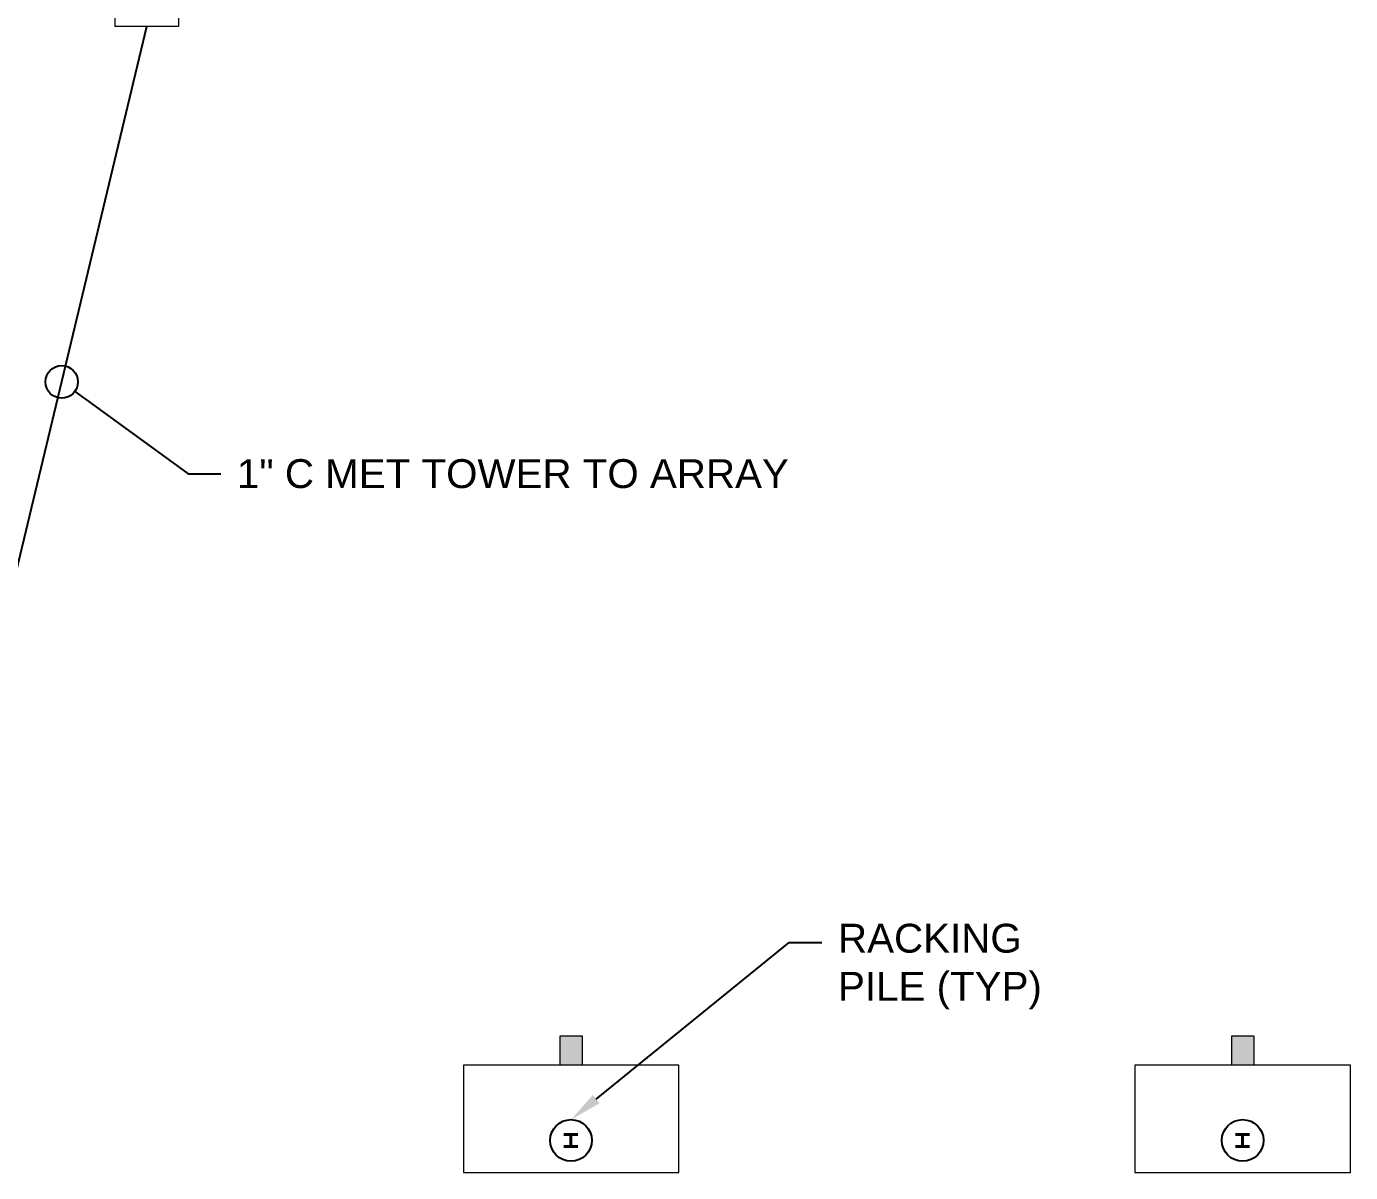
# Model space of a CAD drawing. Header units: feet. Extents: x -17 to 646, y -41 to 598.
# Drawn here: x 4.666 to 9.253, y 11.746 to 15.718 of the extents above; entities that cross this region are included whole.
import ezdxf
from ezdxf import colors
from ezdxf.entities.mleader import LeaderData, LeaderLine
from ezdxf.math import Vec2, Vec3

# ---------------------------------------------------------------- set-up
doc = ezdxf.new("R2010")
doc.units = ezdxf.units.FT
doc.header["$MEASUREMENT"] = 0
doc.layers.add('E-CABL-CAT6', color=120, linetype='CAT6_CABLE')
doc.layers.add('G-ANNO-TEXT', color=1, linetype='Continuous')
doc.layers.add('E-MODULE', color=253, linetype='Continuous', lineweight=0)
doc.layers.add('E-TRACER-EQMPT', color=252, linetype='Continuous', lineweight=0)
doc.styles.add('NEI-A', font='arial.ttf')
doc.styles.get("Standard").update_dxf_attribs({"font": 'arial.ttf'})
doc.linetypes.add('CAT6_CABLE', pattern='A,1,-0.12,["CAT6",Standard,S=0.1,R=0,X=-0.08,Y=-0.05],-0.3', length=1.42)

# ---------------------------------------------------------------- blocks, each defined once
blk = doc.blocks.new('_DotBlank')
at = {"color": 0, "linetype": 'ByBlock', "lineweight": -2}
blk.add_line((-0.5, 0), (-1, 0), dxfattribs=at)
blk.add_circle((0, 0), 0.5, dxfattribs=at)

msp = doc.modelspace()

# ---------------------------------------------------------------- hatches: boundary and pattern name
at = {"layer": 'E-TRACER-EQMPT'}
h = msp.add_hatch(color=256, dxfattribs=at)
h.dxf.hatch_style = 1
h.paths.add_polyline_path([(6.59117, 12.2198), (6.51533, 12.2198), (6.51533, 12.11812), (6.59117, 12.11812)])
h = msp.add_hatch(color=256, dxfattribs=at)
h.dxf.hatch_style = 1
h.paths.add_polyline_path([(8.91802, 12.2198), (8.84218, 12.2198), (8.84218, 12.11812), (8.91802, 12.11812)])

# ---------------------------------------------------------------- linework, layer by layer
at = {"layer": 'E-MODULE'}
for points in [[(6.92661, 12.11812), (6.17988, 12.11812), (6.17988, 11.74643), (6.92661, 11.74643), (6.92661, 12.11812)], [(9.25346, 12.11812), (8.50674, 12.11812), (8.50674, 11.74643), (9.25346, 11.74643), (9.25346, 12.11812)]]:
    msp.add_lwpolyline(points, dxfattribs=at)
at = {"layer": 'E-TRACER-EQMPT'}
for points in [[(4.97312, 15.9376), (5.19314, 15.9376), (5.19314, 15.71758), (4.97312, 15.71758)], [(6.51533, 12.2198), (6.59117, 12.2198), (6.59117, 12.11812), (6.51533, 12.11812)], [(8.84218, 12.2198), (8.91802, 12.2198), (8.91802, 12.11812), (8.84218, 12.11812)]]:
    msp.add_lwpolyline(points, close=True, dxfattribs=at)
at = {"layer": 'E-TRACER-EQMPT', "lineweight": 25}
for centre in [(6.55283, 11.85769), (8.87968, 11.85769)]:
    msp.add_circle(centre, 0.07209, dxfattribs=at)
at = {"layer": 'E-TRACER-EQMPT', "transparency": 33554559}
for points in [[(6.52741, 11.8831), (6.52741, 11.8731), (6.57742, 11.8831)], [(6.52741, 11.8731), (6.57742, 11.8831), (6.57742, 11.8731)], [(8.85427, 11.8831), (8.85427, 11.8731), (8.90427, 11.8831)], [(8.85427, 11.8731), (8.90427, 11.8831), (8.90427, 11.8731)], [(6.52741, 11.84143), (6.52741, 11.83143), (6.57742, 11.84143)], [(6.52741, 11.83143), (6.57742, 11.84143), (6.57742, 11.83143)], [(6.55742, 11.8781), (6.54741, 11.8781), (6.55742, 11.83643)], [(6.54741, 11.8781), (6.55742, 11.83643), (6.54741, 11.83643)], [(8.85427, 11.84143), (8.85427, 11.83143), (8.90427, 11.84143)], [(8.85427, 11.83143), (8.90427, 11.84143), (8.90427, 11.83143)], [(8.88427, 11.8781), (8.87427, 11.8781), (8.88427, 11.83643)], [(8.87427, 11.8781), (8.88427, 11.83643), (8.87427, 11.83643)]]:
    msp.add_solid(points, dxfattribs=at)

# ---------------------------------------------------------------- leaders
at = {"layer": 'G-ANNO-TEXT'}
ml = msp.add_multileader_mtext('Standard', dxfattribs=at)
ml.set_content('1" C MET TOWER TO ARRAY', color=256, style='NEI-A')
ml.set_leader_properties()
ml.set_arrow_properties(name='DOTBLANK')
ml.build(insert=Vec2(0, 0))
ml.multileader.update_dxf_attribs({"dogleg_length": 0.125, "arrow_head_size": 0.1125})
ctx = ml.context
ctx.base_point, ctx.char_height, ctx.arrow_head_size, ctx.landing_gap_size, ctx.plane_origin = Vec3(5.33928, 14.16751), 0.1, 0.1125, 0.05625, Vec3(6.8926, 15.99606)
notes = []
notes.append((ctx, [(0, (1, 1, 0), (5.22678, 14.16751), (1, 0), 0.1125, [(0, [(4.78852, 14.48623)], 0, [])])]))
ctx.mtext.insert, ctx.mtext.width, ctx.mtext.flow_direction = Vec3(5.39553, 14.21836), 1.9122551, 5
ctx.mtext.has_bg_fill, ctx.mtext.bg_color, ctx.mtext.bg_scale_factor, ctx.mtext.bg_transparency, ctx.mtext.use_window_bg_color = 1, -1073741824, 1.5, 0, 1
for ctx, leaders in notes:
    for number, flags, end, landing, length, lines in leaders:
        leader = LeaderData()
        leader.index, (leader.has_last_leader_line, leader.has_dogleg_vector, leader.attachment_direction) = number, flags
        leader.last_leader_point, leader.dogleg_vector, leader.dogleg_length = Vec3(end), Vec3(landing), length
        for number, points, colour, breaks in lines:
            line = LeaderLine()
            line.index, line.vertices, line.color, line.breaks = number, Vec3.list(points), colors.encode_raw_color(colour), breaks
            leader.lines.append(line)
        ctx.leaders.append(leader)

# ---------------------------------------------------------------- next in the draw order: linework, layer by layer
at = {"layer": 'E-CABL-CAT6'}
msp.add_lwpolyline([(4.24517, 12.2198), (5.08313, 15.71758)], dxfattribs=at)

# ---------------------------------------------------------------- next in the draw order: leaders
at = {"layer": 'G-ANNO-TEXT'}
ml = msp.add_multileader_mtext('Standard', dxfattribs=at)
ml.set_content('RACKING PILE (TYP)', color=256, style='NEI-A')
ml.set_leader_properties()
ml.build(insert=Vec2(0, 0))
ml.multileader.update_dxf_attribs({"dogleg_length": 0.125, "arrow_head_size": 0.1125})
ctx = ml.context
ctx.base_point, ctx.char_height, ctx.arrow_head_size, ctx.landing_gap_size, ctx.plane_origin = Vec3(7.42164, 12.54374), 0.1, 0.1125, 0.05625, Vec3(7.79698, 13.99889)
notes = []
notes.append((ctx, [(0, (1, 1, 0), (7.30914, 12.54374), (1, 0), 0.1125, [(0, [(6.55283, 11.92978)], 0, [])])]))
ctx.mtext.insert, ctx.mtext.width, ctx.mtext.flow_direction = Vec3(7.47789, 12.60844), 0.9716685, 5
ctx.mtext.has_bg_fill, ctx.mtext.bg_color, ctx.mtext.bg_scale_factor, ctx.mtext.bg_transparency, ctx.mtext.use_window_bg_color = 1, -1073741824, 1.5, 0, 1
for ctx, leaders in notes:
    for number, flags, end, landing, length, lines in leaders:
        leader = LeaderData()
        leader.index, (leader.has_last_leader_line, leader.has_dogleg_vector, leader.attachment_direction) = number, flags
        leader.last_leader_point, leader.dogleg_vector, leader.dogleg_length = Vec3(end), Vec3(landing), length
        for number, points, colour, breaks in lines:
            line = LeaderLine()
            line.index, line.vertices, line.color, line.breaks = number, Vec3.list(points), colors.encode_raw_color(colour), breaks
            leader.lines.append(line)
        ctx.leaders.append(leader)

doc.saveas('drawing.dxf')
